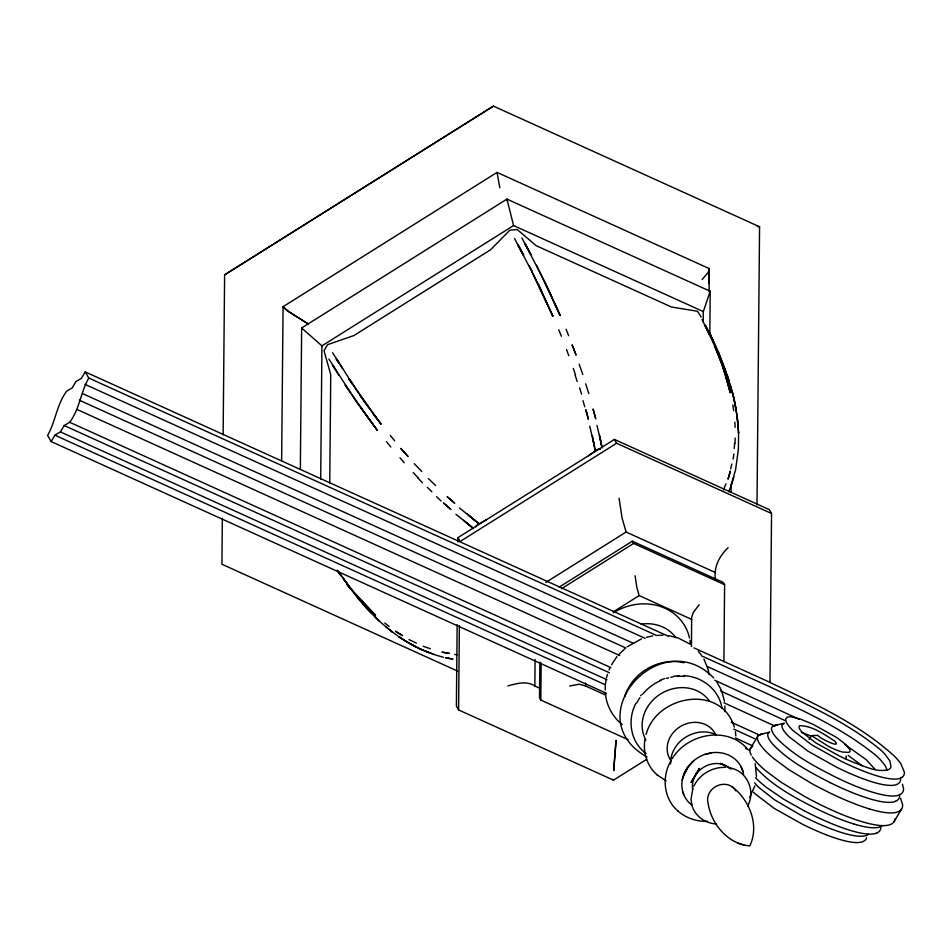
<?xml version="1.0" encoding="UTF-8"?>
<svg xmlns="http://www.w3.org/2000/svg" width="952" height="952" viewBox="0 0 952 952"><rect width="100%" height="100%" fill="white"/><g stroke="black" fill="none" stroke-linecap="round" stroke-linejoin="round"><path stroke-width="1.43" d="M724.924 705.944L724.841 711.561M222.351 518.162L221.923 564.238L457.615 671.089M223.125 434.862L224.612 274.842L493.433 106.1L759.565 226.766L756.995 504.929M281.637 461.113L283.065 306.699L497.051 172.395L708.895 268.44L709.181 291.693M300.344 469.443L301.653 327.976L506.952 199.111L710.204 291.264L709.799 335.425M320.693 479.32L321.931 345.85L301.653 327.976M329.737 483.497L330.749 374.648L324.013 350.776L327.583 344.66L353.906 335.556L490.554 249.793L509.879 230.17L517.198 229.515L536.19 245.687L671.469 307.02L697.53 311.268L701.124 317.075M457.15 624.667L456.389 706.087L458.59 709.918L613.504 780.152L646.706 759.315M457.912 541.843L457.948 537.63L614.421 439.419L769.347 509.653L771.548 513.485L769.978 681.929L769.621 681.299M458.59 709.918L459.376 625.69M540.189 688.415L534.846 685.999L535.095 659.474M539.855 662.092L539.522 697.816L540.819 700.065L627.999 739.585M540.819 700.065L541.164 662.961M605.805 695.174L585.599 686.011L585.623 683.084M691.461 646.539L691.664 617.408L693.115 612.802L699.113 604.77M703.219 321.859L703.314 311.578L710.204 291.264M708.764 283.172L708.895 268.44M715.464 579.958C713.393 567.559 719.272 556.016 728.137 547.662M723.889 661.64L724.603 584.707L723.318 582.457L632.33 541.2L559.038 587.217M731.053 491.946L731.112 484.616M605.198 690.021L605.282 685.476M756.519 776.749L755.186 763.54M734.944 443.572L735.206 438.075M738.407 449.225L738.585 432.172M670.613 763.897L670.958 758.399M734.206 448.559L734.635 443.358M738.419 449.046L735.575 469.848L729.744 489.685M644.968 739.371C642.671 752.354 647.217 766.479 657.356 775.083M605.401 684.381L605.984 680.133M733.111 459.102L733.897 454.08M880.909 827.693L880.41 829.704A90.737 22.586 30.7 0 1 878.565 832L876.685 833.059M682.263 780.319L682.822 777.427M51.122 441.549L54.883 435.195L60.416 431.91L64.177 425.556L69.698 422.272C79.635 408.92 80.73 392.117 88.762 378.039L85.24 371.911L81.479 378.265L75.958 381.55L72.185 387.904L66.664 391.189C56.727 404.54 55.633 421.343 47.6 435.433L51.122 441.549L605.781 693.02M730.684 468.812L731.814 463.981M709.383 269.404L708.038 272.593L702.136 279.507M506.642 200.432L506.952 199.111L513.58 225.553L703.314 311.578M606.483 677.907L607.424 674.349M671.136 757.697C674.706 738.633 697.721 726.364 715.499 734.42M692.889 788.292L690.997 799.359L691.89 805.237M731.564 484.592L733.873 476.857M682.667 778.082L687.63 767.276L693.877 760.731M624.607 697.126C631.628 672.731 659.248 656.678 683.941 662.782M646.099 734.492C656.214 695.115 721.021 683.369 734.349 727.09M754.9 785.793L749.521 797.633M723.425 489.959L725.971 483.818M728.673 491.827L729.696 489.364M609.03 669.946L609.875 668.078M635.924 703.29C627.463 718.867 630.057 740.204 643.992 751.83M683.75 774.642L689.593 764.777M670.672 761.279C661.533 777.046 663.699 799.144 678.074 811.116M693.794 786.257C699.339 774.44 712.37 766.86 725.341 767.371M747.57 805.939C756.019 791.695 747.379 771.37 730.946 768.169M611.47 664.841L616.967 656.571M751.271 755.114A54.752 13.625 30.7 0 1 750.509 753.508A53.681 13.364 30.7 0 1 750.331 748.558L758.554 735.039L769.311 732.124M809.093 739.395L811.354 735.587L817.899 735.361C818.018 737.383 843.115 750.021 834.571 740.942C824.004 734.313 812.163 725.543 799.43 725.686L799.025 727.495A23.931 5.962 30.7 0 0 802.322 732.409L815.65 742.774L838.462 755.507A83.026 20.67 30.7 0 0 853.884 762.528C864.88 766.229 876.935 772.988 888.74 769.513A67.223 16.731 30.7 0 0 891.012 766.669L889.87 760.922L885.027 754.293A45.375 11.293 30.7 0 0 880.148 749.486C846.733 722.032 806.713 704.278 767.883 685.928L701.588 655.88M752.401 756.959A54.752 13.625 30.7 0 0 755.543 761.029L757.554 763.242A54.692 13.614 30.7 0 0 765.789 770.846L780.973 782.163L804.464 796.384A101.483 25.264 30.7 0 0 812.127 800.489A109.813 27.334 30.7 0 0 861.584 821.552L863.988 822.242A92.737 23.086 30.7 0 0 883.135 825.634A92.415 23.003 30.7 0 0 891.572 823.944L892.524 823.325A98.449 24.502 30.7 0 0 893.999 821.778L901.532 809.069M672.195 758.696C687.094 733.79 726.519 725.71 746.892 748.367M640.696 695.686L641.327 694.901M750.331 748.558L752.02 747.13M689.51 765.039L692.068 762.207M618.348 655L625.297 648.264M588.538 455.734L596.476 449.975A5.093 4.486 18.8 0 1 600.367 449.356M627.142 646.813L641.505 638.875M902.246 777.153L900.532 778.117M868.367 834.321L866.653 835.285M882.326 825.646L880.445 826.705M769.609 732.171L768.181 733.397A46.077 11.472 30.7 0 0 768.335 737.633A47.053 11.71 30.7 0 0 772.667 744.107C788.684 761.029 809.712 772.108 830.192 782.675M224.612 274.842L493.433 106.1M321.931 345.85L513.58 225.553M771.548 513.485L616.622 443.251L460.149 541.462L457.948 537.63M545.782 582.445L626.083 532.037L715.523 572.592M561.43 588.776L633.627 543.449L724.603 584.707M613.266 611.862L639.185 595.595L691.711 619.419M845.09 758.78L846.328 757.78L846.114 755.924M899.271 794.944L901.151 793.885A90.737 22.586 30.7 0 0 902.996 791.588A88.31 21.979 30.7 0 0 903.507 788.411L902.448 784.293M895.499 801.298L897.391 800.239A90.737 22.586 30.7 0 0 899.235 797.943A88.31 21.979 30.7 0 0 899.723 795.932M486.531 519.756L477.809 524.457A5.093 4.403 -85.7 0 0 475.869 526.825M660.26 680.24L664.698 678.455M900.628 779.569A81.634 20.325 30.7 0 1 898.474 783.496L896.76 784.472A77.255 19.23 30.7 0 1 874.626 782.592L872.567 781.997A89.333 22.241 30.7 0 1 859.477 777.391L854.967 775.582A98.306 24.466 30.7 0 1 836.713 767.264L807.986 751.176L789.22 736.872A38.972 9.698 30.7 0 1 781.997 725.269L783.437 723.579A32.154 8.009 30.7 0 1 784.341 723.282L774.488 725.46L771.953 727.042A46.077 11.472 30.7 0 0 772.108 731.279A47.053 11.71 30.7 0 0 776.427 737.752C792.445 754.674 813.472 765.753 833.952 776.32A102.031 25.395 30.7 0 0 872.758 792.29L874.959 792.897A84.895 21.134 30.7 0 0 899.354 795.003M705.182 754.424L711.501 752.901M646.479 637.293L652.715 635.888M507.856 685.928C516.436 683.524 526.801 680.561 534.846 685.999M569.748 685.976L579.351 684.202L585.599 686.011M760.862 733.992L762.469 733.778M673.885 676.194L678.978 675.706M657.868 635.329L662.925 635.282M707.514 821.35C696.745 821.719 685.821 818.066 677.753 810.854M454.723 654.512L457.281 654.738M683.512 675.694C701.874 676.075 719.414 689.938 722.032 708.455M757.364 226.505L759.565 226.766M735.717 790.803A15.244 13.506 -29.9 0 0 717.249 785.757A15.244 13.506 -29.9 0 0 708.062 803.155C711.108 823.956 728.018 844.21 749.807 845.9C759.636 825.443 749.629 799.835 732.147 786.828M716.487 823.932C705.527 823.539 695.008 816.245 691.949 805.499M668.935 635.746L678.074 637.935L690.807 644.433M443.501 657.308L434.124 654.583M869.093 808.831L871.52 809.545A92.737 23.086 30.7 0 0 892.405 812.913A92.784 23.098 30.7 0 0 899.104 811.247L900.045 810.628A98.449 24.502 30.7 0 0 902.056 808.129A95.902 23.871 30.7 0 0 902.603 804.678L900.64 798.395M853.896 823.992L856.134 824.658M423.176 646.277L430.352 648.717M801.382 732.243L812.258 736.539M737.562 843.02L744.428 845.293M429.519 652.953L420.141 648.99L433.826 654.405L419.975 648.931M825.598 834.559L821.088 832.75A98.306 24.466 30.7 0 1 802.833 824.432L774.107 808.343L755.341 794.039A38.972 9.698 30.7 0 1 753.603 792.29M409.003 639.589L416.369 643.112M85.24 371.911L668.316 636.257M694.02 647.919L764.361 679.811C809.688 701.386 856.967 722.092 894.487 756.221A62.285 15.506 30.7 0 1 900.866 763.778L904.4 772.143A81.634 20.325 30.7 0 1 902.246 777.153M88.762 378.039L656.951 635.638M85.002 384.382L645.075 638.304M707.3 666.519L764.123 692.282C802.941 710.632 842.96 728.387 876.387 755.84A45.375 11.293 30.7 0 1 881.254 760.648L885.431 766.086L887.264 770.454M82.991 393.795L633.592 643.433M714.762 680.228L799.014 719.212M79.23 400.149L625.773 647.943M720.474 690.878L785.138 720.581M77.231 409.562L619.716 655.511M723.877 702.743L775.083 726.15M69.698 422.272L610.827 667.602M731.231 722.187L760.065 735.325M64.177 425.556L609.363 672.731M733.825 729.161L754.757 738.716M60.416 431.91L606.948 679.704M735.468 737.967L752.901 745.963M54.883 435.195L605.484 684.833M745.69 748.462L749.593 750.295M727.054 766.217L720.355 763.385L730.957 768.728M647.027 757.042C576.281 717.165 660.866 623.227 713.655 677.955M666.15 780.926L657.023 774.821M415.381 646.634L406.349 641.541L419.844 648.8C403.184 641.053 388.345 629.819 375.171 617.086M804.142 810.771L783.901 799.335L767.133 787.887A47.41 11.805 30.7 0 1 755.567 777.76M731.041 768.835L723.663 764.682A22.503 19.944 -29.9 0 0 701.231 768.954A22.503 19.944 -29.9 0 0 692.639 789.303M844.864 744.464L866.058 759.541L875.316 769.597M848.173 755.388L862.298 765.896M467.42 514.151L479.058 523.719L459.53 508.035M811.354 735.587L828.906 746.582A26.68 6.64 30.7 0 0 842.472 752.02L848.851 752.437L850.088 751.426L849.886 749.569L845.257 744.083L836.558 737.443L813.056 724.317L800.68 719.188L791.885 716.904A32.154 8.009 30.7 0 0 787.197 717.225L785.757 718.915A38.972 9.698 30.7 0 0 792.992 730.517L811.747 744.833L840.473 760.91A98.306 24.466 30.7 0 0 858.74 769.228L863.25 771.049A89.333 22.241 30.7 0 0 876.34 775.642L878.387 776.249A77.255 19.23 30.7 0 0 900.616 778.177M471.692 526.884L455.925 514.294M473.465 528.598L463.636 520.375M384.763 623.013L389.118 626.44M388.226 628.701L392.581 632.128L385.774 626.69M465.409 522.077L473.144 528.217M643.659 751.568L646.099 753.52M622.227 724.567C613.302 717.546 607.281 707.027 605.662 695.793M469.122 515.805L475.203 520.958M428.388 478.582L435.683 485.568M436.552 496.718L441.121 501.038M414.287 463.719L421.784 471.466M427.293 487.245L431.875 491.779M371.708 611.41L354.941 593.667M367.543 607.59L375.564 615.266L354.894 593.298M371.268 613.088L362.545 603.842M417.904 478.023L422.474 482.783M413.227 472.62L417.976 477.666M399.971 457.817L404.243 462.696M363.271 602.985L351.11 588.919L337.532 570.557M358.357 598.975L379.17 620.871L366.877 608.602L347.242 584.695M358.666 599.165L337.127 570.153M360.237 395.937L380.99 424.009L372.803 413.489M390.32 435.504L394.663 440.812M386.5 441.692L390.832 447.012M698.363 651.358L701.35 655.047M328.904 359.035L356.655 402.232L377.278 430.28L345.267 385.31M343.482 578.816L346.873 583.314M343.529 579.185L346.921 583.683M346.933 584.492L350.336 588.99M332.617 352.764L356.607 390.296L380.99 424.009M377.278 430.28L360.903 407.837M337.543 570.891L340.697 575.532M368.733 407.587L349.158 378.753M348.837 379.003L352.228 384.144M345.326 384.941L348.718 390.07M716.642 681.656L721.342 690.093M342.613 368.579L336.484 358.714M338.733 375.136L332.593 365.27M336.163 358.975L339.138 363.807M332.653 364.902L335.628 369.733M614.421 439.419L616.622 443.251M632.33 541.2L633.627 543.449M612.957 779.188L613.504 780.152M497.051 172.395L499.836 187.782M525.468 244.212L530.966 254.47M525.099 244.105L530.609 254.362M518.185 244.724L523.683 254.981M517.817 244.902L523.314 255.16M521.886 237.893L545.686 283.577L560.145 315.493L536.571 265.239M514.568 238.559L535.274 278.151L552.826 316.147L538.404 284.101M531.704 271.427L552.826 316.147M529.276 265.751L532.073 271.26M708.716 331.106L711.144 335.985M708.764 331.474L713.643 341.447M705.313 325.798L707.741 330.677M704.992 325.608L709.871 335.58M551.732 296.655L545.329 283.47M705.622 325.179L715.88 346.088L725.174 369.114M702.017 319.563C713.881 342.827 724.567 367.044 730.267 392.617L721.711 363.45M703.933 659.117L707.979 668.935L709.169 674.647M740.799 766.182L743.024 771.584M560.145 315.493L554.516 303.152M718.248 351.431L731.017 387.274M714.845 346.123L717.046 351.359M714.524 345.921L721.402 363.248M566.071 329.297L568.653 335.711M558.788 329.82L561.371 336.246M579.149 364.176L582.803 374.517M566.523 349.562L568.784 355.691M626.083 532.037L622.037 517.864L619.097 498.217M639.185 595.595L636.805 587.277L635.079 575.734M585.658 383.799L588.8 393.581M725.126 368.757L733.873 398.233L736.217 410.264M721.687 690.985L724.46 701.243M682.881 792.04L683.786 794.646M573.294 368.424L575.52 375.052M575.151 375.207L577.209 381.538M727.268 374.909L729.28 381.121M594.512 446.072L589.716 426.198M579.637 387.904L581.517 394.128M602.164 447.809L597.023 425.461M583.005 400.673L584.718 406.79M725.674 375.516L730.267 392.617M730.969 386.917L733.873 398.233L732.54 392.771M599.617 435.29L601.985 447.345M592.668 438.265L595.25 450.784L592.358 435.861M599.986 437.611L601.438 445.441M732.802 404.957L733.659 410.586M738.038 424.033L737.062 415.893L738.585 433.005L737.122 416.072M735.396 731.695L735.848 735.979M734.849 422.117L735.134 427.353M641.22 624.119A39.853 35.319 -29.9 0 1 675.861 637.662M613.385 612.767A53.3 47.231 -29.9 0 1 689.51 637.995M689.974 640.398A53.3 47.231 -29.9 0 1 690.307 642.826M606.341 693.782A53.3 47.231 -29.9 0 1 604.46 692.497M636.864 702.826A45.089 39.96 -29.9 0 1 638.197 700.398M638.756 699.494A45.089 39.96 -29.9 0 1 639.934 697.697M642.541 694.246A45.089 39.96 -29.9 0 1 660.783 680.513M666.483 678.383A45.089 39.96 -29.9 0 1 668.637 677.776M670.815 677.265A45.089 39.96 -29.9 0 1 673.004 676.86M677.384 676.36A45.089 39.96 -29.9 0 1 684.476 676.42M645.896 740.061A37.318 33.082 -29.9 0 1 660.712 693.877A37.318 33.082 -29.9 0 1 709.192 700.696M671.041 760.827A25.978 23.027 -29.9 0 1 681.239 726.019A25.978 23.027 -29.9 0 1 716.13 735.551M691.592 762.635A31.904 28.274 -29.9 0 1 723.02 753.234A31.904 28.274 -29.9 0 1 743.583 774.345M692.401 805.535A31.904 28.274 -29.9 0 1 687.63 767.276M728.649 767.252A22.503 19.944 -29.9 0 1 730.16 768.454M895.058 818.649A95.902 23.871 30.7 0 1 893.999 821.766M869.116 808.843A109.813 27.334 30.7 0 1 819.648 787.732A101.483 25.264 30.7 0 1 811.985 783.686L788.506 769.454L773.322 758.149A54.692 13.614 30.7 0 1 765.087 750.533L763.076 748.332A54.752 13.625 30.7 0 1 758.042 740.799A53.681 13.364 30.7 0 1 757.863 735.86M895.594 801.358A84.895 21.134 30.7 0 1 871.187 799.24L868.95 798.585A102.031 25.395 30.7 0 1 830.168 782.615M774.488 725.46A39.924 9.936 30.7 0 1 777.403 725.269M866.594 837.689A81.634 20.325 30.7 0 1 864.594 840.664L862.881 841.639A77.255 19.23 30.7 0 1 840.747 839.759L838.688 839.164A89.333 22.241 30.7 0 1 825.598 834.559M754.674 782.841A38.972 9.698 30.7 0 0 759.113 787.685L774.571 799.823L799.918 814.686A94.569 23.538 30.7 0 0 842.484 832.833L844.507 833.417A77.255 19.23 30.7 0 0 866.736 835.344M876.768 833.119A84.895 21.134 30.7 0 1 852.361 831.001L850.124 830.346A102.197 25.442 30.7 0 1 804.131 810.711M880.529 826.764A84.895 21.134 30.7 0 1 856.134 824.646M853.944 824.039A102.031 25.395 30.7 0 1 815.114 808.022C794.599 797.538 773.631 786.412 757.613 769.513A47.053 11.71 30.7 0 1 756.126 767.717M613.992 765.539L613.79 770.62L616.051 740.37L613.992 765.539M730.267 471.24L728.101 478.963L730.267 471.24M699.375 768.454L691.164 782.306L699.375 768.454M444.513 652.513L442.002 652.179L449.475 653.417L444.513 652.513M447.999 658.201L445.607 657.784L452.973 659.105L447.999 658.201M398.293 632.949L395.413 631.212L402.577 635.674L398.293 632.949M302.415 320.312L286.957 310.435L283.065 306.699L288.968 311.839L308.222 323.918L302.415 320.312M406.052 641.362L399.019 636.828L406.052 641.362M449.76 498.848L447.107 496.694L454.687 503.263L449.76 498.848M445.964 505.06L443.394 502.953L450.891 509.487L445.964 505.06M403.791 451.617L400.756 448.404L408.063 456.496L403.791 451.617M573.806 349.027L572.069 344.814L576.067 355.155L573.806 349.027M586.801 412.942L585.718 409.681L588.467 419.415L586.801 412.942M594.072 412.383L593.037 409.027L595.738 418.856L594.072 412.383M735.218 404.719L733.956 398.698L737.11 416.25L735.218 404.719"/></g></svg>
